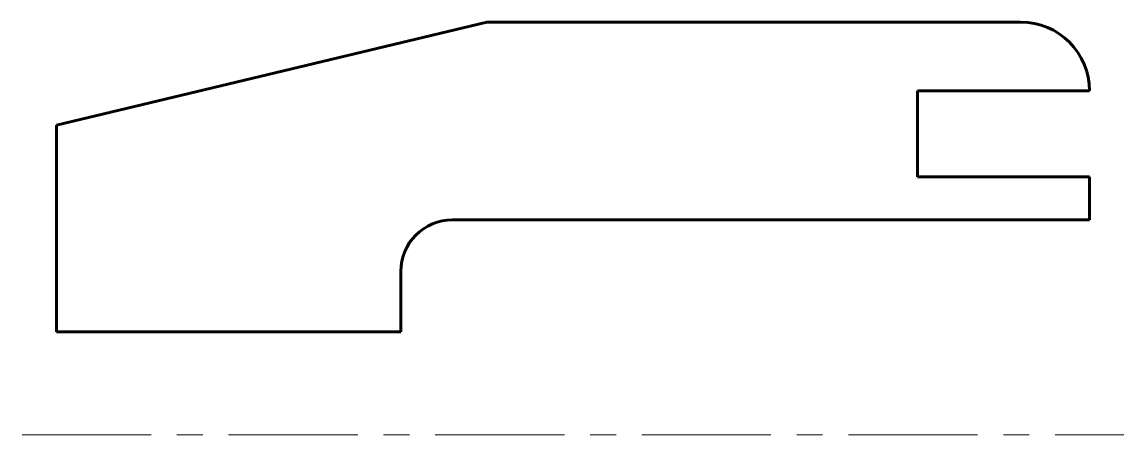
# Model space of a CAD drawing. Header units: millimetres. Extents: x 92.4 to 156.4, y 209.5 to 233.5.
import ezdxf

# ---------------------------------------------------------------- set-up
doc = ezdxf.new("R2010")
doc.units = ezdxf.units.MM
doc.linetypes.add('K5LT_AXLED', pattern=[12, 7.5, -1.5, 1.5, -1.5])
doc.linetypes.add('K5LT_BASIC', pattern=[0])

msp = doc.modelspace()

# ---------------------------------------------------------------- linework, layer by layer
at = {"color": 150, "linetype": 'K5LT_BASIC', "lineweight": 60, "true_color": 0x0080ff}
for p, q in [((94.393, 227.488), (119.393, 233.488)), ((150.393, 233.488), (119.393, 233.488)), ((154.393, 229.488), (144.393, 229.488)), ((144.393, 229.488), (144.393, 224.488)), ((94.393, 227.488), (94.393, 215.488)), ((144.393, 224.488), (154.393, 224.488)), ((154.393, 224.488), (154.393, 221.988)), ((154.393, 221.988), (117.393, 221.988)), ((114.393, 218.988), (114.393, 215.488)), ((94.393, 215.488), (114.393, 215.488))]:
    msp.add_line(p, q, dxfattribs=at)
at = {"color": 30, "linetype": 'K5LT_AXLED', "lineweight": 18, "true_color": 0xff8000}
msp.add_line((92.393, 209.488), (156.393, 209.488), dxfattribs=at)
at = {"color": 150, "linetype": 'K5LT_BASIC', "lineweight": 60, "true_color": 0x0080ff}
for centre, radius, start, end in [((150.393, 229.488), 4, 0, 90), ((117.393, 218.988), 3, 90, 180)]:
    msp.add_arc(centre, radius, start, end, dxfattribs=at)

doc.saveas('drawing.dxf')
